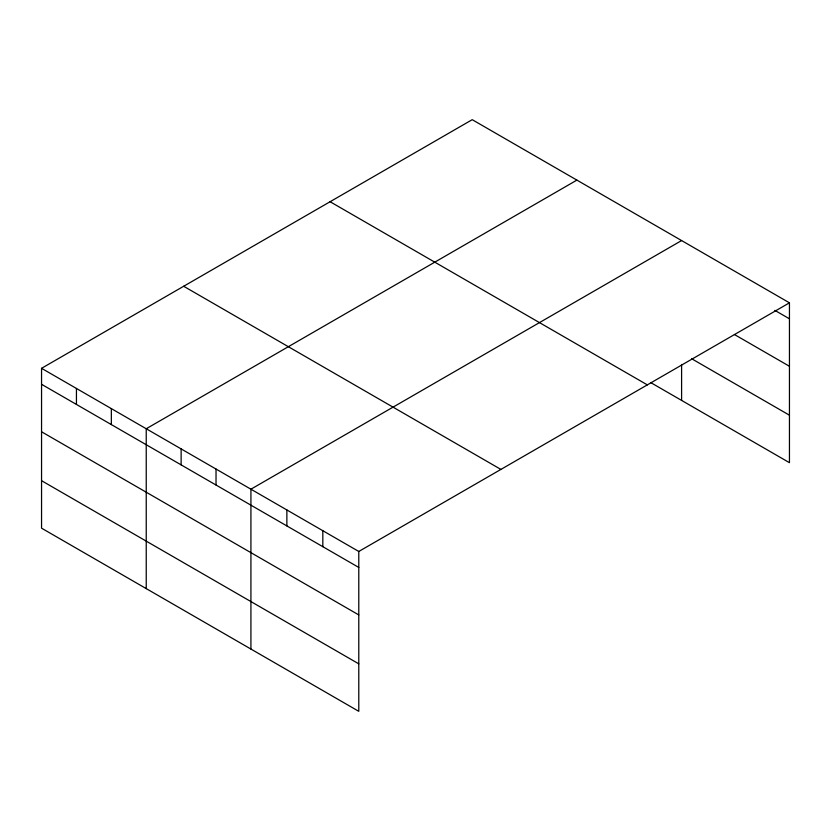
<?xml version="1.0" encoding="UTF-8"?>
<svg xmlns="http://www.w3.org/2000/svg" width="831" height="831" viewBox="0 0 831 831"><rect width="100%" height="100%" fill="white"/><g stroke="black" fill="none" stroke-linecap="round" stroke-linejoin="round"><path stroke-width="1.25" d="M41.55 368.32L358.784 551.472L358.784 711.326L41.55 528.173L41.55 368.32L472.216 119.674L789.45 302.827L789.45 462.68L651.057 382.779M576.901 180.109L146.235 428.754L146.235 588.618M681.597 240.554L250.92 489.199L250.92 649.053M358.784 551.472L789.45 302.827M774.845 310.368L789.45 318.803M734.396 334.498L789.45 366.284M691.704 358.763L789.45 415.199M330.094 201.725L647.328 384.878M183.672 286.269L500.906 469.422M41.55 384.296L358.784 567.448M41.55 431.777L358.784 614.93M41.55 480.692L358.784 663.844M681.597 364.477L681.597 400.407M322.823 530.708L322.823 546.694M286.872 509.954L286.872 525.93M216.029 469.048L216.029 485.034M181.127 448.906L181.127 464.882M111.344 408.613L111.344 424.589M76.442 388.461L76.442 404.448"/></g></svg>
